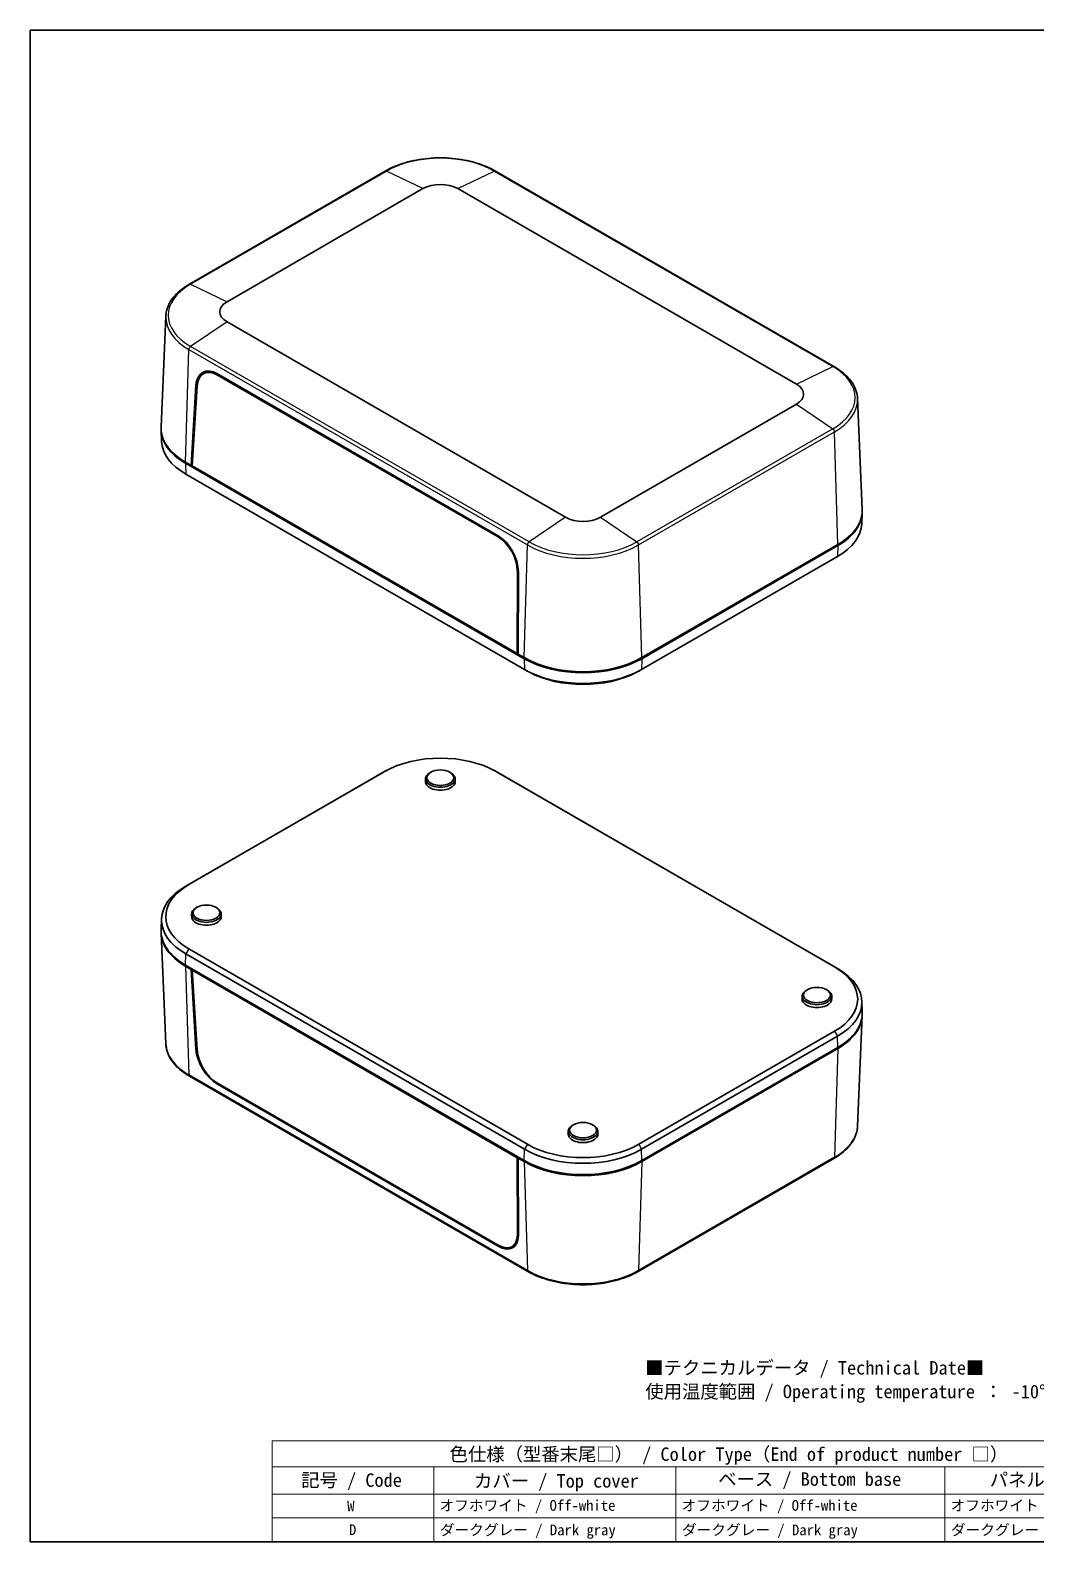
# Model space of a CAD drawing. Header units: millimetres. Extents: x 29 to 4761, y 16 to 859.
# Drawn here: x 29 to 403, y 16 to 578 of the extents above; entities that cross this region are included whole.
import ezdxf

# ---------------------------------------------------------------- set-up
doc = ezdxf.new("R2010")
doc.units = ezdxf.units.MM
doc.header["$LTSCALE"] = 2
for name, color, linetype, lineweight in [('Border (ISO)', 7, 'Continuous', 35), ('Symbol (ISO)', 7, 'Continuous', 18), ('Visible (ISO)', 7, 'Continuous', 35), ('Visible Narrow (ISO)', 7, 'Continuous', 25)]:
    doc.layers.add(name, color=color, linetype=linetype, lineweight=lineweight)
doc.styles.add('textstyle4', font='msgothic.ttc')

# ---------------------------------------------------------------- blocks, each defined once
blk = doc.blocks.new('図面枠 tk図枠')
at = {"layer": 'Border (ISO)'}
for p, q in [((14.5, 289), (405.5, 289)), ((14.5, 289), (14.5, 8)), ((14.5, 8), (405.5, 8))]:
    blk.add_line(p, q, dxfattribs=at)
blk = doc.blocks.new('色仕様（型番末尾□） _ Color Type（End of product number □）')
at = {"layer": 'Symbol (ISO)'}
for p, q in [((224.5, 26.75), (59.5, 26.75)), ((59.5, 26.75), (59.5, 21.91)), ((224.5, 26.75), (224.5, 21.91)), ((224.5, 21.91), (59.5, 21.91)), ((59.5, 21.91), (59.5, 16.87)), ((89.5, 21.91), (89.5, 16.87)), ((134.5, 21.91), (134.5, 16.87)), ((184.5, 21.91), (184.5, 16.87)), ((224.5, 21.91), (224.5, 16.87)), ((224.5, 16.87), (59.5, 16.87)), ((59.5, 16.87), (59.5, 8)), ((89.5, 16.87), (89.5, 8)), ((134.5, 16.87), (134.5, 8)), ((184.5, 16.87), (184.5, 8)), ((224.5, 16.87), (224.5, 8)), ((224.5, 12.43), (59.5, 12.43)), ((224.5, 8), (59.5, 8))]:
    blk.add_line(p, q, dxfattribs=at)
at = {"layer": 'Symbol (ISO)', "color": 7, "attachment_point": 7, "style": 'textstyle4'}
for s, insert, char_height in [('色仕様（型番末尾□） / Color Type（End of product number □）', (92.44, 22.3), 2.5), ('記号 / Code', (64.86, 17.6), 2.5), ('カバー / Top cover', (96.99, 17.35), 2.5), ('ベース / Bottom base', (142.37, 17.79), 2.5), ('パネル / Panel', (192.84, 17.67), 2.5), ('W', (73.41, 13.64), 2), ('オフホワイト / Off-white', (90.58, 13.27), 2), ('オフホワイト / Off-white', (135.58, 13.27), 2), ('オフホワイト / Off-white', (185.58, 13.27), 2), ('ダークグレー / Dark gray', (90.64, 8.55), 2), ('ダークグレー / Dark gray', (135.64, 8.55), 2), ('ダークグレー / Dark gray', (185.64, 8.55), 2), ('D', (73.75, 9.23), 2)]:
    blk.add_mtext(s, dxfattribs=dict(at, insert=insert, char_height=char_height))

msp = doc.modelspace()

# ---------------------------------------------------------------- linework, layer by layer
at = {"layer": 'Visible (ISO)'}
for p, q in [((160.99, 525.64), (88.16, 483.59)), ((327.8, 452.98), (201.93, 525.64)), ((102.16, 477.07), (174.99, 519.12)), ((187.93, 519.12), (313.8, 446.45)), ((79.4, 471.64), (77.64, 430.51)), ((228.03, 396.93), (102.16, 469.6)), ((93.3, 450.26), (94.4, 450.92)), ((98.64, 450.24), (202.96, 390)), ((98.64, 449.81), (202.94, 389.59)), ((88.83, 416.18), (90.6, 445.9)), ((89.23, 416.04), (91.01, 445.7)), ((313.8, 438.98), (240.96, 396.93)), ((336.56, 441.03), (338.32, 399.89)), ((77.81, 425.13), (77.64, 429.21)), ((88.83, 416.18), (86.71, 417.41)), ((212.57, 344.33), (86.71, 417)), ((89.25, 416.43), (88.83, 416.18)), ((210.45, 345.96), (88.83, 416.18)), ((89.18, 416.39), (89.25, 416.35)), ((210.06, 346.27), (89.23, 416.04)), ((212.7, 340.32), (86.83, 412.99)), ((338.14, 394.51), (338.32, 398.6)), ((329.12, 382.37), (256.29, 340.32)), ((329.25, 386.79), (256.42, 344.74)), ((329.25, 386.38), (256.42, 344.33)), ((210.08, 376.96), (210.06, 346.27)), ((210.48, 376.69), (210.45, 345.96)), ((210.45, 346.47), (210.06, 346.27)), ((210.37, 346.42), (210.45, 346.37)), ((212.57, 344.74), (210.45, 345.96)), ((212.93, 344.54), (212.57, 344.74)), ((256.42, 344.74), (256.06, 344.54)), ((214.56, 339.31), (213.5, 339.87)), ((254.43, 339.31), (255.49, 339.87)), ((159.67, 301.81), (86.83, 259.76)), ((87.93, 260.36), (160.76, 302.4)), ((161.53, 302.83), (160.47, 302.26)), ((175.99, 299.72), (175.96, 298.66)), ((178.01, 302.15), (177.66, 301.96)), ((184.91, 302.15), (185.27, 301.96)), ((186.94, 299.72), (186.96, 298.66)), ((201.4, 302.83), (202.46, 302.26)), ((202.16, 302.4), (328.03, 229.74)), ((329.12, 229.15), (203.26, 301.81)), ((77.81, 247.62), (77.64, 243.54)), ((89.01, 249.51), (88.99, 248.44)), ((91.04, 251.94), (90.68, 251.74)), ((97.94, 251.94), (98.29, 251.74)), ((99.96, 249.51), (99.99, 248.44)), ((79.4, 201.11), (77.64, 242.25)), ((213.8, 163.79), (87.93, 236.45)), ((86.71, 230.44), (212.57, 157.77)), ((86.83, 234.6), (212.7, 161.93)), ((86.71, 230.03), (88.83, 228.81)), ((88.83, 228.81), (89.18, 229.01)), ((90.6, 199.12), (88.83, 228.81)), ((89.62, 228.76), (89.23, 228.5)), ((91.01, 198.85), (89.23, 228.5)), ((89.23, 228.5), (210.06, 158.74)), ((318.02, 221.32), (317.67, 221.12)), ((324.92, 221.32), (325.27, 221.12)), ((315.99, 218.89), (315.97, 217.83)), ((326.95, 218.89), (326.97, 217.83)), ((338.14, 217), (338.32, 212.92)), ((336.56, 170.49), (338.32, 211.63)), ((328.03, 205.84), (255.19, 163.79)), ((256.29, 161.93), (329.12, 203.98)), ((256.42, 157.77), (329.25, 199.82)), ((256.42, 157.37), (329.25, 199.41)), ((214.03, 116.49), (88.16, 189.16)), ((202.94, 126.28), (98.64, 186.51)), ((202.96, 125.88), (98.64, 186.11)), ((229.02, 168.67), (229, 167.61)), ((231.04, 171.11), (230.69, 170.91)), ((237.95, 171.11), (238.3, 170.91)), ((239.97, 168.67), (239.99, 167.61)), ((210.48, 158.98), (210.06, 158.74)), ((210.06, 158.74), (210.08, 130.11)), ((210.81, 158.79), (210.45, 158.59)), ((210.45, 158.59), (212.57, 157.37)), ((210.45, 158.59), (210.48, 129.91)), ((212.93, 157.57), (212.57, 157.77)), ((327.8, 158.54), (254.96, 116.49)), ((256.42, 157.77), (256.06, 157.57)), ((208.06, 125.7), (209.22, 126.35))]:
    msp.add_line(p, q, dxfattribs=at)
for centre, major_axis, ratio, start_param, end_param in [((181.46, 515.39), (9.15, 0), 0.57735, 0.785398, 2.356194), ((108.63, 473.34), (-9.15, 0), 0.57735, 5.497787, 7.068583), ((98.37, 441.1), (-5.2, 9.7), 0.597134, 5.516502, 7.053269), ((98.38, 441.14), (-4.94, 9.2), 0.597148, 5.51586, 7.052262), ((99.43, 441.71), (5.2, -9.7), 0.597134, 3.25367, 3.514365), ((99.51, 441.75), (-4.97, 9.25), 0.597148, 6.168891, 6.309185), ((307.33, 442.72), (9.15, 0), 0.57735, 5.497787, 7.068583), ((108.63, 430.06), (-31, 0), 0.57735, 6.25849, 7.068583), ((108.63, 429.66), (-31, 0), 0.57735, 6.27178, 7.068583), ((108.63, 425.57), (-30.83, 0), 0.57735, 0.024695, 0.785398), ((307.33, 399.45), (31, 0), 0.57735, 5.497787, 6.307881), ((307.33, 399.04), (31, 0), 0.57735, 5.497787, 6.294591), ((234.5, 400.67), (-9.15, 0), 0.57735, 0.785398, 2.356194), ((307.33, 394.95), (30.83, 0), 0.57735, 5.497787, 6.25849), ((202.69, 380.92), (4.94, -9.2), 0.597148, 0.837866, 2.374268), ((202.69, 380.87), (-5.2, 9.7), 0.597134, 3.979735, 5.516502), ((234.5, 357.4), (-31, 0), 0.57735, 0.785398, 2.356194), ((234.5, 356.99), (-31, 0), 0.57735, 0.785398, 2.356194), ((234.5, 356.99), (-30.5, 0), 0.57735, 0.785398, 2.356194), ((234.5, 352.9), (-30.83, 0), 0.57735, 0.785398, 2.356194), ((234.5, 351.68), (29.27, 0), 0.57735, 3.963184, 5.461594), ((181.46, 290.45), (29.27, 0), 0.57735, 0.785398, 2.356194), ((181.46, 289.23), (-30.83, 0), 0.57735, 5.461594, 5.497787), ((181.46, 299.68), (-5.48, 0), 0.57735, 5.480021, 10.227942), ((181.46, 298.62), (-5.5, 0), 0.57735, 6.270842, 9.437121), ((181.46, 289.23), (-30.83, 0), 0.57735, 3.926991, 3.963184), ((108.63, 247.18), (-30.83, 0), 0.57735, 5.497787, 7.068583), ((108.63, 248.4), (-29.27, 0), 0.57735, 5.497787, 7.068583), ((94.49, 249.47), (-5.48, 0), 0.57735, 5.480021, 10.227942), ((94.49, 248.4), (-5.5, 0), 0.57735, 6.270842, 9.437121), ((108.63, 243.1), (-31, 0), 0.57735, 6.25849, 7.068583), ((108.63, 242.69), (-31, 0), 0.57735, 6.27178, 7.068583), ((307.33, 217.79), (29.27, 0), 0.57735, 5.497787, 7.068583), ((307.33, 216.56), (30.83, 0), 0.57735, 5.497787, 7.068583), ((321.47, 218.85), (-5.48, 0), 0.57735, 5.480021, 10.227942), ((321.47, 217.79), (-5.5, 0), 0.57735, 6.270842, 9.437121), ((307.33, 212.48), (31, 0), 0.57735, 5.497787, 6.307881), ((307.33, 212.07), (31, 0), 0.57735, 5.497787, 6.294591), ((98.37, 194.93), (5.78, -9.36), 0.556861, 3.944744, 5.481511), ((98.38, 194.88), (-5.49, 8.89), 0.556849, 0.802939, 2.33934), ((234.5, 168.63), (-5.48, 0), 0.57735, 5.480021, 10.227942), ((234.5, 175.74), (-29.27, 0), 0.57735, 0.785398, 2.356194), ((234.5, 167.57), (-5.5, 0), 0.57735, 6.270842, 9.437121), ((234.5, 170.43), (31, 0), 0.57735, 3.926991, 5.497787), ((234.5, 170.02), (31, 0), 0.57735, 3.926991, 5.497787), ((234.5, 174.51), (30.83, 0), 0.57735, 3.926991, 5.497787), ((234.5, 170.02), (-30.5, 0), 0.57735, 0.785398, 2.356194), ((202.69, 134.66), (5.49, -8.89), 0.556849, 5.480933, 7.017334), ((202.69, 134.7), (5.78, -9.36), 0.556861, 5.481511, 7.018278), ((203.75, 135.32), (-5.78, 9.36), 0.556861, 2.788953, 3.025175), ((203.82, 135.36), (5.52, -8.93), 0.556849, 6.259772, 6.377775)]:
    msp.add_ellipse(centre, major_axis=major_axis, ratio=ratio, start_param=start_param, end_param=end_param, dxfattribs=at)
for centre, major_axis in [((181.46, 300.09), (4.97, 0)), ((94.49, 249.87), (4.97, 0)), ((321.47, 219.26), (-4.97, 0)), ((234.5, 169.04), (-4.97, 0))]:
    msp.add_ellipse(centre, major_axis=major_axis, ratio=0.57735, dxfattribs=at)
for points, knots in [([(201.93, 525.64), (199.76, 526.9), (197.27, 527.94), (191.86, 529.53), (188.95, 530.08), (182.99, 530.62), (179.94, 530.62), (173.97, 530.08), (171.06, 529.53), (165.66, 527.94), (163.16, 526.9), (160.99, 525.64)], [4.712389, 4.712389, 4.712389, 4.712389, 5.026548, 5.026548, 5.340708, 5.340708, 5.654867, 5.654867, 5.969026, 5.969026, 6.283185, 6.283185, 6.283185, 6.283185]), ([(88.16, 483.59), (87.11, 482.99), (86.14, 482.33), (84.36, 480.93), (83.56, 480.19), (82.15, 478.64), (81.54, 477.82), (80.54, 476.13), (80.15, 475.26), (79.6, 473.47), (79.44, 472.56), (79.4, 471.64)], [0, 0, 0, 0, 0.1521406, 0.1521406, 0.3042812, 0.3042812, 0.4564218, 0.4564218, 0.6085624, 0.6085624, 0.7607029, 0.7607029, 0.7607029, 0.7607029]), ([(336.56, 441.03), (336.52, 441.94), (336.36, 442.85), (335.81, 444.64), (335.41, 445.51), (334.41, 447.2), (333.81, 448.02), (332.4, 449.57), (331.6, 450.32), (329.82, 451.71), (328.85, 452.37), (327.8, 452.98)], [3.951686, 3.951686, 3.951686, 3.951686, 4.1038266, 4.1038266, 4.2559672, 4.2559672, 4.4081078, 4.4081078, 4.5602484, 4.5602484, 4.712389, 4.712389, 4.712389, 4.712389]), ([(88.16, 189.16), (87.11, 189.77), (86.14, 190.42), (84.36, 191.82), (83.56, 192.56), (82.15, 194.12), (81.54, 194.93), (80.54, 196.62), (80.15, 197.5), (79.6, 199.28), (79.44, 200.19), (79.4, 201.11)], [4.712389, 4.712389, 4.712389, 4.712389, 4.8645296, 4.8645296, 5.0166702, 5.0166702, 5.1688107, 5.1688107, 5.3209513, 5.3209513, 5.4730919, 5.4730919, 5.4730919, 5.4730919]), ([(336.56, 170.49), (336.52, 169.58), (336.36, 168.66), (335.81, 166.88), (335.41, 166), (334.41, 164.31), (333.81, 163.5), (332.4, 161.94), (331.6, 161.2), (329.82, 159.8), (328.85, 159.15), (327.8, 158.54)], [2.3808897, 2.3808897, 2.3808897, 2.3808897, 2.5330303, 2.5330303, 2.6851709, 2.6851709, 2.8373115, 2.8373115, 2.9894521, 2.9894521, 3.1415927, 3.1415927, 3.1415927, 3.1415927]), ([(254.96, 116.49), (252.79, 115.24), (250.3, 114.19), (244.9, 112.6), (241.99, 112.06), (236.02, 111.51), (232.97, 111.51), (227, 112.06), (224.09, 112.6), (218.69, 114.19), (216.2, 115.24), (214.03, 116.49)], [3.141593, 3.141593, 3.141593, 3.141593, 3.455752, 3.455752, 3.769911, 3.769911, 4.08407, 4.08407, 4.39823, 4.39823, 4.712389, 4.712389, 4.712389, 4.712389])]:
    msp.add_open_spline(points, degree=3, knots=knots, dxfattribs=at)
at = {"layer": 'Visible Narrow (ISO)'}
for p, q in [((88.6, 483.58), (161.43, 525.63)), ((174.99, 519.12), (161.43, 525.63)), ((187.93, 519.12), (201.49, 525.63)), ((201.49, 525.63), (327.36, 452.96)), ((88.6, 483.58), (102.16, 477.07)), ((102.16, 469.6), (88.6, 460.45)), ((86.71, 417.41), (87.95, 459.29)), ((87.95, 459.29), (213.82, 386.62)), ((214.47, 387.78), (88.6, 460.45)), ((99, 450.03), (98.64, 449.81)), ((313.8, 446.45), (327.36, 452.96)), ((90.6, 445.9), (91.05, 446.15)), ((313.8, 438.98), (327.36, 429.83)), ((327.36, 429.83), (254.52, 387.78)), ((255.17, 386.62), (328, 428.67)), ((329.25, 386.79), (328, 428.67)), ((86.71, 417), (86.83, 412.99)), ((228.03, 396.93), (214.47, 387.78)), ((240.96, 396.93), (254.52, 387.78)), ((203.3, 389.8), (202.94, 389.59)), ((212.57, 344.74), (213.82, 386.62)), ((256.42, 344.74), (255.17, 386.62)), ((329.25, 386.38), (329.12, 382.37)), ((210.47, 377.16), (210.08, 376.96)), ((212.57, 344.33), (212.7, 340.32)), ((212.93, 344.54), (212.93, 344.54)), ((256.06, 344.54), (256.06, 344.54)), ((256.42, 344.33), (256.29, 340.32)), ((159.67, 301.81), (160.76, 302.4)), ((202.16, 302.4), (203.26, 301.81)), ((87.93, 260.36), (86.83, 259.76)), ((87.93, 236.45), (86.83, 234.6)), ((86.71, 230.44), (86.83, 234.6)), ((86.71, 230.03), (87.95, 189.59)), ((328.03, 229.74), (329.12, 229.15)), ((328.03, 205.84), (329.12, 203.98)), ((329.25, 199.82), (329.12, 203.98)), ((90.98, 199.34), (90.6, 199.12)), ((329.25, 199.41), (328, 158.97)), ((213.82, 116.92), (87.95, 189.59)), ((98.64, 186.11), (98.98, 186.31)), ((213.8, 163.79), (212.7, 161.93)), ((255.19, 163.79), (256.29, 161.93)), ((212.57, 157.77), (212.7, 161.93)), ((212.57, 157.37), (213.82, 116.92)), ((212.93, 157.57), (212.93, 157.57)), ((328, 158.97), (255.17, 116.92)), ((256.42, 157.37), (255.17, 116.92)), ((256.06, 157.57), (256.06, 157.57)), ((256.42, 157.77), (256.29, 161.93)), ((210.48, 130.34), (210.08, 130.11)), ((203.32, 126.08), (202.96, 125.88))]:
    msp.add_line(p, q, dxfattribs=at)
for centre, major_axis, start_param, end_param in [((181.46, 514.06), (28.32, 0), 0.785398, 2.356194), ((161.49, 524.78), (-0.5, 0.866), 5.582282, 6.283185), ((201.43, 524.78), (0.5, 0.866), 0, 0.700903), ((108.63, 472.01), (-28.32, 0), 5.497787, 7.068583), ((88.66, 482.73), (-0.5, 0.866), 5.582282, 6.283185), ((108.63, 471.23), (-29.24, 0), 6.25849, 7.068583), ((88.66, 459.67), (-0.5, -0.866), 4.011486, 5.462881), ((327.3, 452.11), (0.5, 0.866), 0, 0.700903), ((307.33, 441.39), (28.32, 0), 5.497787, 7.068583), ((307.33, 440.61), (29.24, 0), 5.497787, 6.307881), ((327.3, 429.05), (-0.5, 0.866), 3.961897, 5.413292), ((214.53, 387), (0.5, 0.866), 0.869893, 2.321288), ((234.5, 399.34), (-28.32, 0), 0.785398, 2.356194), ((254.46, 387), (-0.5, 0.866), 3.961897, 5.413292), ((234.5, 398.56), (29.24, 0), 3.926991, 5.497787), ((108.63, 201.53), (-29.24, 0), 0.024695, 0.785398), ((88.66, 190.03), (-0.5, -0.866), 5.532694, 6.283185), ((307.33, 170.91), (29.24, 0), 5.497787, 6.25849), ((327.3, 159.41), (0.5, -0.866), 0, 0.750492), ((234.5, 128.86), (-29.24, 0), 0.785398, 2.356194), ((214.53, 117.36), (-0.5, -0.866), 5.532694, 6.283185), ((254.46, 117.36), (0.5, -0.866), 0, 0.750492)]:
    msp.add_ellipse(centre, major_axis=major_axis, ratio=0.57735, start_param=start_param, end_param=end_param, dxfattribs=at)

# ---------------------------------------------------------------- block references
at = {"xscale": 2, "yscale": 2, "zscale": 2}
msp.add_blockref('図面枠 tk図枠', (0, 0), dxfattribs=at)
at = {"layer": 'Symbol (ISO)', "xscale": 2, "yscale": 2, "zscale": 2}
msp.add_blockref('色仕様（型番末尾□） _ Color Type（End of product number □）', (0, 0), dxfattribs=at)

# ---------------------------------------------------------------- texts
at = {"layer": 'Symbol (ISO)', "color": 7, "insert": (257.65, 75.45), "char_height": 5, "width": 181.8129, "attachment_point": 4, "line_spacing_factor": 1.058182, "style": 'textstyle4'}
msp.add_mtext('{■テクニカルデータ / Technical Date■\\P使用温度範囲 / Operating temperature ： -10℃ ～ +60℃}', dxfattribs=at)

doc.saveas('drawing.dxf')
